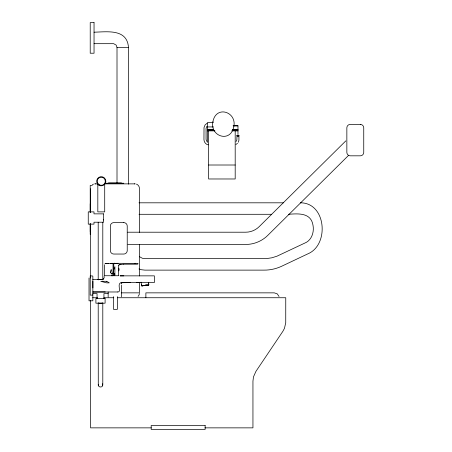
<?xml version="1.0" encoding="UTF-8"?>
<svg xmlns="http://www.w3.org/2000/svg" width="452" height="452" viewBox="0 0 452 452"><rect width="100%" height="100%" fill="white"/><g stroke="black" fill="none" stroke-linecap="round" stroke-linejoin="round"><path stroke-width="0.68" d="M115.407 263.352L113.96 263.296L115.458 263.352M114.554 263.352L115.034 263.352L113.96 263.296L115.057 263.352L114.249 263.352M113.791 263.652L113.78 269.697L113.056 273.042L112.65 273.98L112.424 273.341L112.203 273.98L111.972 273.341L111.746 273.98L111.548 273.341L111.254 273.98M118.492 270.889L118.492 268.211C119.492 268.273 119.142 271.319 118.492 270.68M111.345 263.296L111.181 263.352M114.876 274.2L114.915 266.697L113.322 270.511L112.96 275.607L114.814 275.562L114.876 274.2L113.215 274.206M92.886 287.952L92.886 281.285M121.096 282.675L154.42 282.483L154.375 275.856L120.119 275.856L123.808 275.856M104.146 276.381C104.757 277.392 102.881 279.799 103.61 278.918L102.711 279.325L97.598 279.415M148.618 283.664L148.827 284.997L148.838 284.602M123.701 264.2L119.594 264.448L118.718 265.307L118.486 275.55M139.385 293.512L139.131 294.794L138.08 296.444M98.282 384.279C97.31 387.392 102.853 388.257 102.796 384.872L102.796 302.834M145.188 285.489L148.618 285.048L148.312 285.11M111.175 269.697L110.689 273.036L111.186 269.782M110.983 263.352L113.085 263.352L112.689 263.296M110.796 263.352L112.571 263.296M144.708 285.483L141.894 285.839L148.544 285.071L146.358 285.28M145.132 285.427L141.838 285.867L145.329 285.494M236.051 141.521L236.842 139.826L237.017 135.56M238.842 135.56C239.294 136.278 236.447 136.205 237.08 135.532M238.244 142.25L238.927 140.21L238.933 135.623M238.984 135.719L237.933 136.035L236.876 135.719M118.718 265.307L119.599 264.448L120.944 264.262M206.886 126.289L206.061 128.402L206.061 139.408L206.886 141.521M92.852 294.738L92.462 295.122L90.219 295.122L90.219 275.929L92.462 275.929L92.852 276.319L92.846 300.817L89.021 300.817L89.021 277.997M345.831 140.871L259.205 226.633C255.657 230.187 250.674 232.238 245.651 232.209L127.679 232.209M348.537 155.415L267.68 235.475C261.934 241.153 253.928 244.447 245.848 244.453L127.859 244.453M237.469 143.34L235.916 144.482M92.361 184.744L93.519 184.122M207.022 123.328L205.05 124.984L204.016 127.6L203.954 139.527C203.999 141.962 205.705 144.47 208.225 144.838M141.34 284.528L141.696 285.833L141.064 282.172M148.708 282.466L148.731 283.675M134.493 183.879L135.131 183.868L104.757 183.868M142.109 285.517L142.521 285.461M146.278 285.076L147.007 284.986M145.341 285.065L146.143 284.969M145.358 285.195L146.16 285.093M146.007 285.325L148.194 285.082M142.787 285.489L143.425 285.415M142.227 285.545L142.696 285.494M141.363 284.534L141.832 285.85L141.595 284.517M121.351 282.715L130.3 282.624M123.825 282.647L121.108 282.715L121.458 282.715C116.243 282.912 122.136 292.455 117.689 291.975M98.237 279.415L101.717 279.381L101.265 279.387M118.418 275.743L111.525 275.737M117.701 291.975L92.835 291.986L103.977 291.947M128.487 184.145L128.487 47.477L117.006 47.477L116.215 45.149L113.678 43.68L94.044 43.68M136.673 282.624L139.792 282.619L136.843 282.624M94.044 32.199C107.435 31.843 127.187 28.645 128.487 47.477M213.412 122.548L207.434 122.548L207.434 142.453M233.164 125.752L237.972 125.752L237.972 134.572M233.164 125.882L237.972 125.882M207.434 126.933L213.412 126.933M207.434 129.634L213.683 129.634M232.424 129.634L237.972 129.634M207.434 129.769L213.683 129.769M232.424 129.769L237.972 129.769M207.434 130.662L214.378 130.662M232.424 130.662L237.972 130.662M207.434 130.882L214.926 130.865M231.695 130.865L237.972 130.882M208.632 165.008L235.193 165.008M108.469 182.902L121.481 182.902M106.169 183.23L123.775 183.23M95.457 183.879L94.813 183.868L97.728 183.879M92.31 185.41L90.219 185.41L90.23 212.056M138.984 202.812L283.427 202.812M300.337 202.812C326.203 202.603 329.593 244.831 307.818 253.871L281.099 266.516C275.726 268.906 269.85 270.194 263.962 270.126L144.883 270.126L141.335 269.725L138.967 268.957M103.587 213.864L93.993 213.864L93.993 211.881L88.253 211.881L88.253 224.124L93.993 224.124L93.993 222.214L103.559 222.214L103.559 213.864M139.013 214.293L271.556 214.293M288.478 214.293C298.427 213.525 310.908 212.598 312.976 225.119C314.377 232.045 311.665 240.509 304.608 243.17L276.974 256.188L271.855 257.793L266.623 258.572L144.968 258.646L142.295 258.25L139.329 256.583M103.254 219.915L103.559 219.915M116.509 263.301L137.996 263.386L137.854 264.064L137.38 264.2L123.695 264.2M104.966 263.646L106.576 263.646M105.683 263.646L118.113 263.652M107.802 263.646L108.514 263.646M111.915 275.743L112.814 275.743M92.835 279.415L99.92 279.415M121.249 292.856L139.374 292.856L139.374 282.308M92.846 293.614L97.056 293.614L97.056 298.591M108.158 293.614L103.943 293.614L103.943 298.591M92.688 297.738L97.609 297.738M103.937 297.738L113.785 297.738M117.305 297.738L285.76 297.738L285.737 322.711L284.461 328.355L282.89 331.282L255.945 371.352L253.482 376.872L252.945 381.166L252.945 427.858L204.937 427.858M151.284 427.858L90.575 427.858L90.575 300.495M104.593 275.731L111.723 275.743M134.894 263.301L135.645 263.313M104.259 291.947L105.35 291.986M136.431 184.122C138.312 184.778 139.583 186.778 139.374 188.761L139.374 232.368M114.831 273.98L113.056 273.042L113.045 263.652M102.485 383.731L102.717 385.46M279.025 296.472L277.268 293.862L274.274 292.856L145.877 292.856L145.877 297.738M90.236 223.983L90.236 231.695M235.193 130.865L235.193 178.975L208.632 178.975L208.632 130.865M139.374 244.323L139.374 275.974M121.548 282.754L121.548 283.975M121.548 285.195L121.548 296.828M117.339 296.648L117.339 309.337L113.514 309.337L113.514 296.648M117.006 47.477L117.006 183.444M108.158 292.015L108.158 297.088M104.711 184.049L104.711 211.881L97.818 211.881L97.818 183.348M104.418 264.748L104.418 275.528M102.796 222.243L102.796 279.884M98.282 385.46L98.203 302.834M98.203 222.243L98.203 279.884M90.575 188.761L90.575 211.971M90.575 223.926L90.575 278.087M90.219 203.733L90.219 212.53M90.219 223.746L90.219 234.351M102.485 303.038A2.288 0.305 0 0 1 100.497 303.19A2.288 0.305 0 0 1 98.513 303.038M212.988 121.289C209.468 136.227 230.311 143.34 233.746 126.978C237.266 112.039 216.423 104.92 212.988 121.289M106.723 281.297L100.768 281.313L106.712 282.862L109.271 282.856L106.723 281.297M94.044 22.6L90.219 22.6L90.219 53.217L94.044 53.217L94.044 22.6M360.306 124.39L350.3 124.39A3.446 3.446 0 0 0 346.853 127.837L346.853 152.38A3.446 3.446 0 0 0 350.3 155.821L360.306 155.821A3.446 3.446 0 0 0 363.747 152.38L363.747 127.837A3.446 3.446 0 0 0 360.306 124.39M123.791 222.616L113.785 222.616A3.446 3.446 0 0 0 110.339 226.056L110.339 250.6A3.446 3.446 0 0 0 113.785 254.041L123.791 254.041A3.446 3.446 0 0 0 127.232 250.6L127.232 226.056A3.446 3.446 0 0 0 123.791 222.616M105.101 298.591L95.897 298.591L95.897 303.185L105.101 303.185L105.101 298.591M205.146 425.513L151.188 425.513L151.188 429.4L205.146 429.4L205.146 425.513M99.237 184.772A4.051 4.051 0 0 0 105.316 181.263A4.051 4.051 0 0 0 99.237 177.755A4.051 4.051 0 0 0 99.237 184.772M98.965 185.241A4.593 4.593 0 0 0 105.858 181.263A4.593 4.593 0 0 0 98.965 177.286A4.593 4.593 0 0 0 98.965 185.241"/></g></svg>
